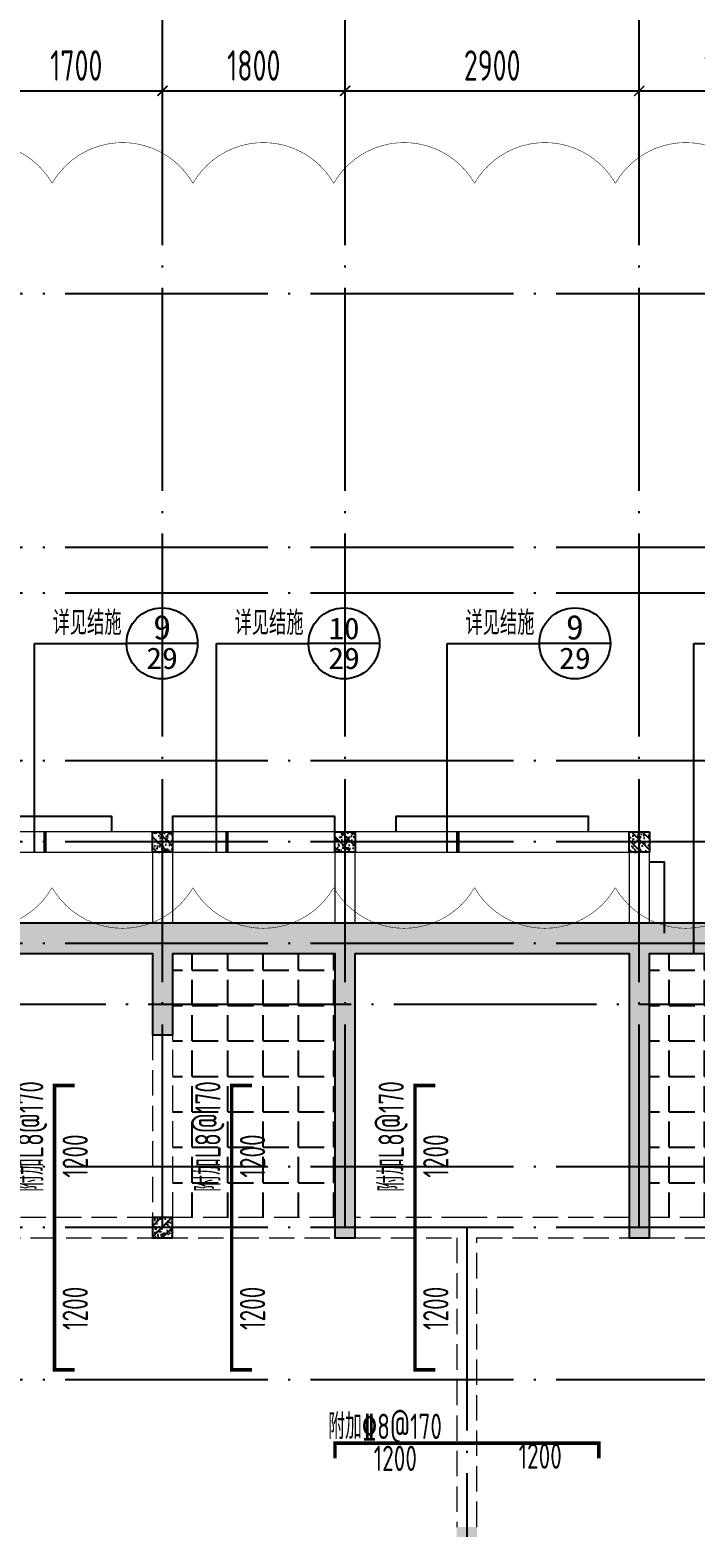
# Model space of a CAD drawing. Extents: x -461650 to 361314, y 245336 to 769729.
# Drawn here: x 4299 to 10856, y 707448 to 722199 of the extents above; entities that cross this region are included whole.
import ezdxf
from ezdxf.enums import TextEntityAlignment as Align

# ---------------------------------------------------------------- set-up
doc = ezdxf.new("R2010")
doc.units = 0
doc.header["$LTSCALE"] = 1000
doc.linetypes.add('DASH', pattern=[0.35, 0.25, -0.1])
doc.linetypes.add('DOTE', pattern=[2.42, 2, -0.2, 0.02, -0.2])
doc.layers.get('0').update_dxf_attribs({"linetype": 'CONTINUOUS'})
doc.layers.get('DEFPOINTS').update_dxf_attribs({"linetype": 'CONTINUOUS'})
for name, color, linetype in [('A-AXIS', 1, 'CONTINUOUS'), ('A-DOTE', 10, 'DOTE'), ('DIM_IDEN', 67, 'CONTINUOUS'), ('PUB_TEXT', 2, 'CONTINUOUS'), ('ROOF', 183, 'CONTINUOUS'), ('S-B板填充', 251, 'CONTINUOUS'), ('S-B板配筋', 6, 'CONTINUOUS'), ('S-B板配筋号', 7, 'CONTINUOUS'), ('S-L主梁线', 4, 'DASH'), ('S-Q墙填充', 252, 'CONTINUOUS'), ('S-Q墙实线', 6, 'CONTINUOUS'), ('S-Y一般标注', 3, 'CONTINUOUS'), ('S-构造柱', 212, 'CONTINUOUS'), ('看线', 251, 'CONTINUOUS')]:
    doc.layers.add(name, color=color, linetype=linetype)
doc.layers.add('审图修改', color=2, linetype='CONTINUOUS', plot=False)
doc.layers.add('配箍校核', color=34, linetype='CONTINUOUS', plot=False)
doc.styles.add('_TCH_AXIS', font='COMPLEX', dxfattribs={"bigfont": 'GBCBIG'})
doc.styles.add('_TCH_LABEL', font='simhei.ttf')
doc.styles.add('TSSD_DIMENSION', font='Tssdeng.shx', dxfattribs={"width": 0.7, "bigfont": 'tssdchn.shx'})
doc.styles.add('TSSD_REIN', font='tssdeng.shx', dxfattribs={"width": 0.7, "height": 300, "bigfont": 'tssdchn.shx'})
doc.dimstyles.new('TSSD_100_100', dxfattribs={"dimtxt": 300, "dimasz": 100, "dimexe": 100, "dimexo": 250, "dimgap": 100, "dimtad": 1, "dimdec": 0, "dimzin": 0, "dimdsep": 46, "dimtxsty": 'TSSD_DIMENSION', "dimblk": 'ARCHTICK', "dimcen": 0, "dimdle": 100, "dimclrt": 7, "dimadec": 0, "dimazin": 0, "dimtfac": 1, "dimtdec": 0, "dimtix": 1, "dimtmove": 2, "dimatfit": 3, "dimldrblk": 'ARCHTICK', "dimfxl": 0, "dimtolj": 1, "dimtzin": 0, "dimarcsym": 0})

# ---------------------------------------------------------------- blocks, each defined once
blk = doc.blocks.new('_ArchTick')
at = {"color": 0, "linetype": 'ByBlock', "const_width": 0.15}
blk.add_lwpolyline([(-0.5, -0.5), (0.5, 0.5)], dxfattribs=at)
blk = doc.blocks.new('*D1628')
at = {"layer": 'DEFPOINTS', "color": 0}
for p in [(23100, 22100), (21400, 21100), (23100, 21100)]:
    blk.add_point(p, dxfattribs=at)
at = {"layer": 'S-Y一般标注', "color": 0, "lineweight": -2}
for p, q in [((21400, 21350), (21400, 22200)), ((23100, 21350), (23100, 22200)), ((21300, 22100), (23200, 22100))]:
    blk.add_line(p, q, dxfattribs=at)
at = {"layer": 'S-Y一般标注', "color": 0, "lineweight": -2, "xscale": 100, "yscale": 100, "zscale": 100, "rotation": 180}
blk.add_blockref('_ArchTick', (21400, 22100), dxfattribs=at)
at = {"layer": 'S-Y一般标注', "color": 0, "lineweight": -2, "xscale": 100, "yscale": 100, "zscale": 100}
blk.add_blockref('_ArchTick', (23100, 22100), dxfattribs=at)
at = {"layer": 'S-Y一般标注', "color": 7, "insert": (22250, 22350), "char_height": 300, "attachment_point": 5, "style": 'TSSD_DIMENSION'}
blk.add_mtext('\\A1;1700', dxfattribs=at)
blk = doc.blocks.new('*D1629')
at = {"layer": 'DEFPOINTS', "color": 0}
for p in [(24900, 22100), (23100, 21100), (24900, 21100)]:
    blk.add_point(p, dxfattribs=at)
at = {"layer": 'S-Y一般标注', "color": 0, "lineweight": -2}
for p, q in [((23100, 21350), (23100, 22200)), ((24900, 21350), (24900, 22200)), ((23000, 22100), (25000, 22100))]:
    blk.add_line(p, q, dxfattribs=at)
at = {"layer": 'S-Y一般标注', "color": 0, "lineweight": -2, "xscale": 100, "yscale": 100, "zscale": 100, "rotation": 180}
blk.add_blockref('_ArchTick', (23100, 22100), dxfattribs=at)
at = {"layer": 'S-Y一般标注', "color": 0, "lineweight": -2, "xscale": 100, "yscale": 100, "zscale": 100}
blk.add_blockref('_ArchTick', (24900, 22100), dxfattribs=at)
at = {"layer": 'S-Y一般标注', "color": 7, "insert": (24000, 22350), "char_height": 300, "attachment_point": 5, "style": 'TSSD_DIMENSION'}
blk.add_mtext('\\A1;1800', dxfattribs=at)
blk = doc.blocks.new('*D1630')
at = {"layer": 'DEFPOINTS', "color": 0}
for p in [(27800, 22100), (24900, 21100), (27800, 21100)]:
    blk.add_point(p, dxfattribs=at)
at = {"layer": 'S-Y一般标注', "color": 0, "lineweight": -2}
for p, q in [((24900, 21350), (24900, 22200)), ((27800, 21350), (27800, 22200)), ((24800, 22100), (27900, 22100))]:
    blk.add_line(p, q, dxfattribs=at)
at = {"layer": 'S-Y一般标注', "color": 0, "lineweight": -2, "xscale": 100, "yscale": 100, "zscale": 100, "rotation": 180}
blk.add_blockref('_ArchTick', (24900, 22100), dxfattribs=at)
at = {"layer": 'S-Y一般标注', "color": 0, "lineweight": -2, "xscale": 100, "yscale": 100, "zscale": 100}
blk.add_blockref('_ArchTick', (27800, 22100), dxfattribs=at)
at = {"layer": 'S-Y一般标注', "color": 7, "insert": (26350, 22350), "char_height": 300, "attachment_point": 5, "style": 'TSSD_DIMENSION'}
blk.add_mtext('\\A1;2900', dxfattribs=at)
blk = doc.blocks.new('*D1631')
at = {"layer": 'DEFPOINTS', "color": 0}
for p in [(29600, 22100), (27800, 21100), (29600, 21100)]:
    blk.add_point(p, dxfattribs=at)
at = {"layer": 'S-Y一般标注', "color": 0, "lineweight": -2}
for p, q in [((27800, 21350), (27800, 22200)), ((29600, 21350), (29600, 22200)), ((27700, 22100), (29700, 22100))]:
    blk.add_line(p, q, dxfattribs=at)
at = {"layer": 'S-Y一般标注', "color": 0, "lineweight": -2, "xscale": 100, "yscale": 100, "zscale": 100, "rotation": 180}
blk.add_blockref('_ArchTick', (27800, 22100), dxfattribs=at)
at = {"layer": 'S-Y一般标注', "color": 0, "lineweight": -2, "xscale": 100, "yscale": 100, "zscale": 100}
blk.add_blockref('_ArchTick', (29600, 22100), dxfattribs=at)
at = {"layer": 'S-Y一般标注', "color": 7, "insert": (28700, 22350), "char_height": 300, "attachment_point": 5, "style": 'TSSD_DIMENSION'}
blk.add_mtext('\\A1;1800', dxfattribs=at)
blk = doc.blocks.new('20210803.08135812')
at = {"layer": '看线', "color": 202, "ltscale": 0.5}
for points in [[(18250, 10800), (18250, 10950), (17250, 10950), (17250, 10800)], [(20450, 10800), (20450, 10950), (18850, 10950), (18850, 10800)], [(22950, 10800), (22950, 10950), (21050, 10950), (21050, 10800)], [(23700, 9800), (23700, 10500), (23550, 10500)]]:
    blk.add_lwpolyline(points, dxfattribs=at)
blk = doc.blocks.new('20210807.15313460')
at = {"layer": 'S-Q墙填充', "ltscale": 0.5}
h = blk.add_hatch(dxfattribs=at)
h.set_pattern_fill('ARMORED', color=252, scale=30, style=0)
h.set_pattern_definition([(50, (11951.9, 28771.39), (215.17805, -18.82564), [22.5, -247.5]), (355, (11951.9, 28771.4), (-41.6254, 225.65764), [18, -198]), (100.4514, (11969.82, 28769.82), (173.5528, 206.83186), [19.12206, -210.34263]), (46.1842, (11951.9, 28831.4), (320.1723, -49.6557), [33.75, -371.25]), (96.6356, (11978.57, 28827.25), (280.3988, 292.2354), [28.6831, -315.5139]), (351.1842, (11951.9, 28831.4), (280.3986, 292.2356), [27, -297]), (21, (11981.9, 28816.39), (179.07212, -120.78567), [22.5, -247.5]), (326, (11981.9, 28816.4), (72.9946, 217.545), [18, -198]), (71.4514, (11996.82, 28806.32), (252.0668, 96.75915), [19.12206, -210.34263]), (37.5, (11951.89, 28771.39), (3.647957, 99.868156), [0, -195.6, 0, -201, 0, -198.75]), (7.5, (11951.89, 28771.39), (78.92086, 118.32351), [0, -114.6, 0, -191.1, 0, -75.75]), (327.5, (11884.99, 28771.39), (160.14673, -6.76646), [0, -75, 0, -234, 0, -310.5]), (317.5, (11855, 28771.39), (174.95585, 30.0315), [0, -97.5, 0, -155.4, 0, -220.5]), (45, (11951.9, 28771.39), (-106.06602, 106.06602), [])])
h.paths.add_polyline_path([(111216, 66240), (109616, 66240), (109216, 66240), (106316, 66240), (105866, 66240), (104966, 66240), (104516, 66240), (103016, 66240), (103016, 67040), (103016, 68040), (102366, 68040), (100716, 68038), (100116, 68041), (100115, 68290), (96916, 68290), (96916, 68040), (96316, 68040), (94716, 68040), (94016, 68040), (94016, 67040), (94016, 66240), (81316, 66240), (80866, 66240), (79966, 66240), (79516, 66240), (78016, 66240), (78016, 67040), (78016, 68040), (77366, 68040), (75715, 68040), (75116, 68040), (75116, 68290), (71916, 68290), (71916, 68040), (71316, 68040), (69716, 68040), (69016, 68040), (69016, 67040), (69016, 66240), (60816, 66240), (60816, 63240), (60816, 60640), (60816, 58540), (63616, 58540), (70116, 58539), (70116, 57340), (71166, 57340), (73516, 57340), (75866, 57340), (76916, 57340), (76916, 58440), (82516, 58440), (83416, 58440), (86016, 58440), (88616, 58440), (89516, 58440), (95116, 58440), (95116, 57440), (96166, 57440), (98516, 57440), (100866, 57440), (101916, 57440), (101916, 58540), (107516, 58540), (108416, 58540), (111216, 58540)])
h.paths.add_polyline_path([(64616, 58840), (64616, 60290), (64416, 60290), (64416, 58840), (63616, 58840), (61116, 58840), (61116, 60640), (61116, 63140), (61816, 63140), (61816, 63340), (61116, 63340), (61116, 65940), (61516, 65940), (62416, 65940), (62716, 65940), (62716, 65290), (62916, 65290), (62916, 65940), (65616, 65940), (65616, 63140), (65816, 63140), (65816, 65940), (66166, 65940), (67066, 65940), (67416, 65940), (67416, 65140), (67616, 65140), (67616, 65940), (69316, 65940), (69316, 67040), (69316, 67740), (69716, 67740), (71316, 67740), (72016, 67740), (72016, 66540), (72216, 66540), (72216, 67840), (72216, 67990), (74816, 67990), (74816, 67840), (74816, 66540), (75016, 66540), (75016, 67740), (75715, 67740), (77366, 67740), (77716, 67740), (77716, 67040), (77716, 65940), (79416, 65940), (79416, 65140), (79616, 65140), (79616, 65940), (79966, 65940), (80866, 65940), (81216, 65940), (81216, 63140), (81416, 63140), (81416, 65940), (84116, 65940), (84116, 63140), (84316, 63140), (84316, 65940), (84616, 65940), (85616, 65940), (85916, 65940), (85916, 65940), (86116, 65940), (86116, 65940), (86416, 65940), (87416, 65940), (87716, 65940), (87716, 63139), (87916, 63139), (87916, 65940), (90616, 65940), (90616, 63140), (90816, 63140), (90816, 65940), (91166, 65940), (92066, 65940), (92416, 65940), (92416, 65140), (92616, 65140), (92616, 65940), (94316, 65940), (94316, 67040), (94316, 67740), (94716, 67740), (96316, 67740), (97016, 67740), (97016, 66540), (97216, 66540), (97216, 67990), (99816, 67990), (99816, 66540), (100016, 66540), (100016, 67740), (100716, 67740), (102366, 67740), (102716, 67740), (102716, 67040), (102716, 65940), (104416, 65940), (104416, 65140), (104616, 65140), (104616, 65940), (104966, 65940), (105866, 65940), (106216, 65940), (106216, 63140), (106416, 63140), (106416, 65940), (109116, 65940), (109116, 65290), (109316, 65290), (109316, 65940), (109616, 65940), (110516, 65940), (110916, 65940), (110916, 63340), (110216, 63340), (110216, 63140), (110916, 63140), (110916, 60640), (110916, 58840), (108416, 58840), (107616, 58840), (107616, 60290), (107416, 60290), (107416, 58840), (101916, 58840), (101916, 59090), (101616, 59090), (101616, 58740), (101616, 57740), (100866, 57740), (98516, 57740), (96166, 57740), (95416, 57740), (95416, 58740), (95416, 59090), (95116, 59090), (95116, 58740), (89616, 58740), (89616, 60290), (89416, 60290), (89416, 58740), (88616, 58740), (86016, 58740), (83416, 58740), (82616, 58740), (82616, 60290), (82416, 60290), (82416, 58740), (76916, 58739), (76916, 59090), (76616, 59090), (76616, 58739), (76616, 57640), (75866, 57640), (73516, 57640), (71166, 57640), (70416, 57640), (70416, 58739), (70416, 59090), (70116, 59090), (70116, 58839)], flags=16)
at = {"layer": 'S-L主梁线', "linetype": 'ByBlock', "lineweight": 18}
for p, q in [((79516, 67140), (78016, 67140)), ((81316, 67140), (79516, 67140)), ((84316, 67140), (81316, 67140)), ((84316, 66240), (84316, 67140)), ((78016, 66940), (79416, 66940)), ((79416, 66940), (79416, 66240)), ((79616, 66940), (81216, 66940)), ((79616, 66240), (79616, 66940)), ((81216, 66940), (81216, 66240)), ((81416, 66940), (84116, 66940)), ((81416, 66240), (81416, 66940)), ((84116, 66940), (84116, 66240))]:
    blk.add_line(p, q, dxfattribs=at)
at = {"layer": 'S-L主梁线', "linetype": 'DASH', "lineweight": 18}
for p, q in [((79416, 65140), (79416, 63340)), ((79616, 63340), (79616, 65140)), ((79416, 63340), (76816, 63340)), ((81216, 63340), (79616, 63340)), ((82516, 63340), (81416, 63340)), ((84116, 63340), (82516, 63340)), ((85916, 63340), (84316, 63340)), ((76816, 63140), (79516, 63140)), ((79516, 63140), (81216, 63140)), ((81416, 63140), (82416, 63140)), ((82416, 63140), (82416, 60290)), ((82616, 63140), (84116, 63140)), ((82616, 60290), (82616, 63140)), ((84316, 63140), (85916, 63140))]:
    blk.add_line(p, q, dxfattribs=at)
at = {"layer": 'S-Q墙实线'}
for points in [[(94016, 66240), (81316, 66240), (80866, 66240), (79966, 66240), (79516, 66240), (78016, 66240), (78016, 68040), (75116, 68040), (75116, 68290), (71916, 68290), (71916, 68040), (69016, 68040), (69016, 66240), (60816, 66240)], [(77716, 65940), (79416, 65940), (79416, 65140), (79616, 65140), (79616, 65940), (79966, 65940), (80866, 65940), (81216, 65940), (81216, 63140), (81416, 63140), (81416, 65940), (84116, 65940), (84116, 63140), (84316, 63140), (84316, 65940), (87716, 65940)]]:
    blk.add_lwpolyline(points, dxfattribs=at)
blk = doc.blocks.new('20210730.02141516')
at = {"layer": 'S-构造柱'}
h = blk.add_hatch(dxfattribs=at)
h.set_pattern_fill('ARMORED', color=256, scale=15, angle=-90, style=0)
h.set_pattern_definition([(320, (-154189.41, 3278673.45), (-9.4128202, -107.5890274), [11.25, -123.75]), (265, (-154189.41, 3278673.45), (112.82882, 20.8127), [9, -99]), (10.4514, (-154190.19, 3278664.49), (103.4159313, -86.7764073), [9.5610285, -105.1713168]), (316.1842, (-154159.41, 3278673.45), (-24.827852, -160.0861573), [16.875, -185.625]), (6.6356, (-154161.48, 3278660.11), (146.117681, -140.199406), [14.341543, -157.75695]), (261.1842, (-154159.41, 3278673.45), (146.11779, -140.199292), [13.5, -148.5]), (291, (-154166.91, 3278658.45), (-60.3928336, -89.5360578), [11.25, -123.75]), (236, (-154166.91, 3278658.45), (108.7725068, -36.4972998), [9, -99]), (341.4514, (-154171.94, 3278650.99), (48.3795745, -126.0333943), [9.5610285, -105.1713168]), (307.5, (-154189.41, 3278673.454), (49.93407807, -1.8239783), [0, -97.8, 0, -100.5, 0, -99.375]), (277.5, (-154189.41, 3278673.454), (59.1617568, -39.4604306), [0, -57.3, 0, -95.55, 0, -37.875]), (237.5, (-154189.41, 3278706.904), (-3.38323076, -80.07336543), [0, -37.5, 0, -117, 0, -155.25]), (227.5, (-154189.41, 3278721.904), (15.0157473, -87.4779254), [0, -48.75, 0, -77.7, 0, -110.25]), (315, (-154189.41, 3278673.454), (53.0330086, 53.0330086), [])])
h.paths.add_polyline_path([(200, 200), (200, 0), (0, 0), (0, 200)])
blk.add_lwpolyline([(200, 200), (200, 0), (0, 0), (0, 200)], close=True, dxfattribs=at)
blk = doc.blocks.new('20210809.18285270')
at = {"layer": 'ROOF'}
for p in [(18500, 10100), (20300, 10100), (23200, 10100)]:
    blk.add_blockref('20210730.02141516', p, dxfattribs=at)
at = {"layer": 'ROOF', "xscale": -1, "rotation": 4.61764226855621e-08}
blk.add_blockref('20210730.02141516', (18700, 6300), dxfattribs=at)
blk = doc.blocks.new('20210810.07371259')
at = {"layer": 'DIM_IDEN'}
for p, q in [((19553, 14161), (20462, 14161)), ((19553, 12105), (19553, 14161)), ((21162, 14161), (20462, 14161)), ((21347, 14161), (22256, 14161)), ((21347, 12105), (21347, 14161)), ((22956, 14161), (22256, 14161)), ((23622, 14161), (24531, 14161)), ((23622, 12105), (23622, 14161)), ((25231, 14161), (24531, 14161)), ((26054, 14161), (26963, 14161)), ((26054, 11105), (26054, 14161))]:
    blk.add_line(p, q, dxfattribs=at)
at = {"layer": 'DIM_IDEN', "const_width": 35}
for points in [[(19658, 12105), (19658, 12305)], [(21452, 12105), (21452, 12305)], [(23727, 12105), (23727, 12305)]]:
    blk.add_lwpolyline(points, dxfattribs=at)
at = {"layer": 'DIM_IDEN'}
for centre in [(20812, 14161), (22606, 14161), (24881, 14161)]:
    blk.add_circle(centre, 350, dxfattribs=at)
at = {"layer": 'PUB_TEXT', "style": '_TCH_AXIS'}
for p in [(19732, 14245), (21526, 14245), (23802, 14245)]:
    blk.add_text('详见结施', height=236.3, dxfattribs=at).set_placement(p)
at = {"layer": 'PUB_TEXT', "style": '_TCH_LABEL'}
for s, height, width, p, p2 in [('9', 242, 1.011364, (20724, 14200), (20900, 14200)), ('10', 213.8, 0.988889, (22454, 14202), (22758, 14202)), ('9', 242, 1.011364, (24793, 14200), (24969, 14200)), ('29', 211.6, 1.022989, (20656, 13909), (20967, 13909)), ('29', 211.6, 1.022989, (22450, 13909), (22761, 13909)), ('29', 211.6, 1.022989, (24725, 13909), (25037, 13909))]:
    blk.add_text(s, height=height, dxfattribs=dict(at, width=width)).set_placement(p, p2, align=Align.FIT)
blk = doc.blocks.new('20210824.17574258')
at = {"layer": 'S-B板配筋', "lineweight": 35, "const_width": 35}
for points in [[(88427, -105824), (88227, -105824), (88227, -103024), (88427, -103024)], [(90175, -105824), (89975, -105824), (89975, -103024), (90175, -103024)], [(91982, -105824), (91782, -105824), (91782, -103024), (91982, -103024)], [(93593, -106697), (93593, -106547), (90993, -106547), (90993, -106697)]]:
    blk.add_lwpolyline(points, dxfattribs=at)
at = {"layer": 'S-B板配筋号', "style": 'TSSD_REIN', "width": 0.7}
for s, p in [('附加L8@170', (87868, -103526)), ('附加L8@170', (89615, -103526)), ('附加L8@170', (91422, -103526)), ('1200', (88307, -103718)), ('1200', (90055, -103718)), ('1200', (91862, -103718)), ('1200', (88307, -105219)), ('1200', (90055, -105219)), ('1200', (91862, -105219))]:
    blk.add_text(s, height=250, rotation=90, dxfattribs=at).set_placement(p, align=Align.TOP_CENTER)
at = {"layer": 'S-B板配筋号', "color": 1, "style": 'TSSD_REIN', "width": 0.7}
blk.add_text('附加%%1328@170', height=250, dxfattribs=at).set_placement((90926, -106507))
at = {"layer": 'S-B板配筋号', "style": 'TSSD_REIN', "width": 0.7}
for p in [(91588, -106572), (93016, -106550)]:
    blk.add_text('1200', height=250, dxfattribs=at).set_placement(p, align=Align.TOP_CENTER)
blk = doc.blocks.new('20210726.16350016')
at = {"layer": 'A-AXIS'}
for p, q in [((23100, 21100), (23100, 23900)), ((24900, 21100), (24900, 23900)), ((27800, 21100), (27800, 23900))]:
    blk.add_line(p, q, dxfattribs=at)
at = {"layer": 'A-DOTE'}
for p, q in [((23100, 10900), (23100, 21100)), ((24900, 10900), (24900, 21100)), ((27800, 10900), (27800, 21100)), ((55600, 20100), (3600, 20100)), ((55600, 17600), (3600, 17600)), ((55600, 17150), (3600, 17150)), ((55600, 15500), (3600, 15500)), ((55600, 14700), (3600, 14700)), ((55600, 13700), (3600, 13700)), ((3600, 13100.3), (55600, 13100.3)), ((55600, 11500), (3600, 11500)), ((55600, 10900), (3600, 10900)), ((26100, 10900), (26100, 3600)), ((55600, 9400), (3600, 9400))]:
    blk.add_line(p, q, dxfattribs=at)
at = {"layer": 'S-Y一般标注'}
for base, p1, p2, picture, middle in [((23100, 22100), (21400, 21100), (23100, 21100), '*D1628', (22250, 22350)), ((24900, 22100), (23100, 21100), (24900, 21100), '*D1629', (24000, 22350)), ((27800, 22100), (24900, 21100), (27800, 21100), '*D1630', (26350, 22350)), ((29600, 22100), (27800, 21100), (29600, 21100), '*D1631', (28700, 22350))]:
    dim = blk.add_linear_dim(base=base, p1=p1, p2=p2, dimstyle='TSSD_100_100', dxfattribs=at)
    dim.commit()
    dim.dimension.update_dxf_attribs({"geometry": picture, "text_midpoint": middle})

msp = doc.modelspace()

# ---------------------------------------------------------------- hatches: boundary and pattern name
at = {"layer": 'S-B板填充'}
h = msp.add_hatch(dxfattribs=at)
h.set_pattern_fill('ANGLE', color=252, scale=50, style=0)
h.set_pattern_definition([(0, (103340.1, 564854.46), (0, 349.25), [254, -95.25]), (90, (103340.1, 564854.46), (-349.25, 2e-14), [254, -95.25])])
h.paths.add_polyline_path([(5706.17, 713098.33), (7306.18, 713098.33), (7306.18, 710498.33), (5706.17, 710498.33)])
h = msp.add_hatch(dxfattribs=at)
h.set_pattern_fill('ANGLE', color=252, scale=50, style=0)
h.set_pattern_definition([(0, (108040.1, 564854.46), (0, 349.25), [254, -95.25]), (90, (108040.1, 564854.46), (-349.25, 2e-14), [254, -95.25])])
h.paths.add_polyline_path([(10406.17, 713098.33), (12006.18, 713098.33), (12006.18, 710498.33), (10406.17, 710498.33)])

# ---------------------------------------------------------------- linework, layer by layer
at = {"layer": '审图修改', "color": 2, "const_width": 5}
for points in [[(-5197.59, 720688.24, -0.57735027), (-3809.61, 720688.24, -0.57735027), (-2421.62, 720688.24, -0.57735027), (-1033.64, 720688.24, -0.57735027), (354.34, 720688.24, -0.57735027), (1742.32, 720688.24, -0.57735027), (3130.3, 720688.24, -0.57735027), (4518.28, 720688.24, -0.57735027), (5906.26, 720688.24, -0.57735027), (7294.25, 720688.24, -0.57735027), (8682.23, 720688.24, -0.57735027), (10070.21, 720688.24, -0.57735027), (11458.19, 720688.24, -0.57735027)], [(11458.19, 713748.33, -0.57735027), (10070.21, 713748.33, -0.57735027), (8682.23, 713748.33, -0.57735027), (7294.25, 713748.33, -0.57735027), (5906.26, 713748.33, -0.57735027), (4518.28, 713748.33, -0.57735027), (3130.3, 713748.33, -0.57735027), (1742.32, 713748.33, -0.57735027), (354.34, 713748.33, -0.57735027), (-1033.64, 713748.33, -0.57735027), (-2421.62, 713748.33, -0.57735027), (-3809.61, 713748.33, -0.57735027), (-5197.59, 713748.33, -0.57735027), (-5197.59, 715136.31, -0.57735027), (-5197.59, 716524.29, -0.57735027), (-5197.59, 717912.27, -0.57735027), (-5197.59, 719300.25, -0.57735027), (-5197.59, 720688.24, -0.57735027), (-5197.59, 720688.24, -0.57735027)]]:
    msp.add_lwpolyline(points, format="xyb", dxfattribs=at)

# ---------------------------------------------------------------- block references
msp.add_blockref('20210803.08135812', (-13143.83, 703498.33))
at = {"layer": 'A-DOTE'}
msp.add_blockref('20210726.16350016', (-17493.83, 699498.28), dxfattribs=at)
at = {"layer": 'PUB_TEXT'}
msp.add_blockref('20210810.07371259', (-15209.72, 701993.7), dxfattribs=at)
at = {"layer": 'S-B板配筋'}
msp.add_blockref('20210824.17574258', (-83686.44, 814822.39), dxfattribs=at)
at = {"layer": 'S-Q墙填充'}
msp.add_blockref('20210807.15313460', (-73909.47, 647158.76), dxfattribs=at)
at = {"layer": '配箍校核'}
msp.add_blockref('20210809.18285270', (-12993.85, 703998.16), dxfattribs=at)

doc.saveas('drawing.dxf')
